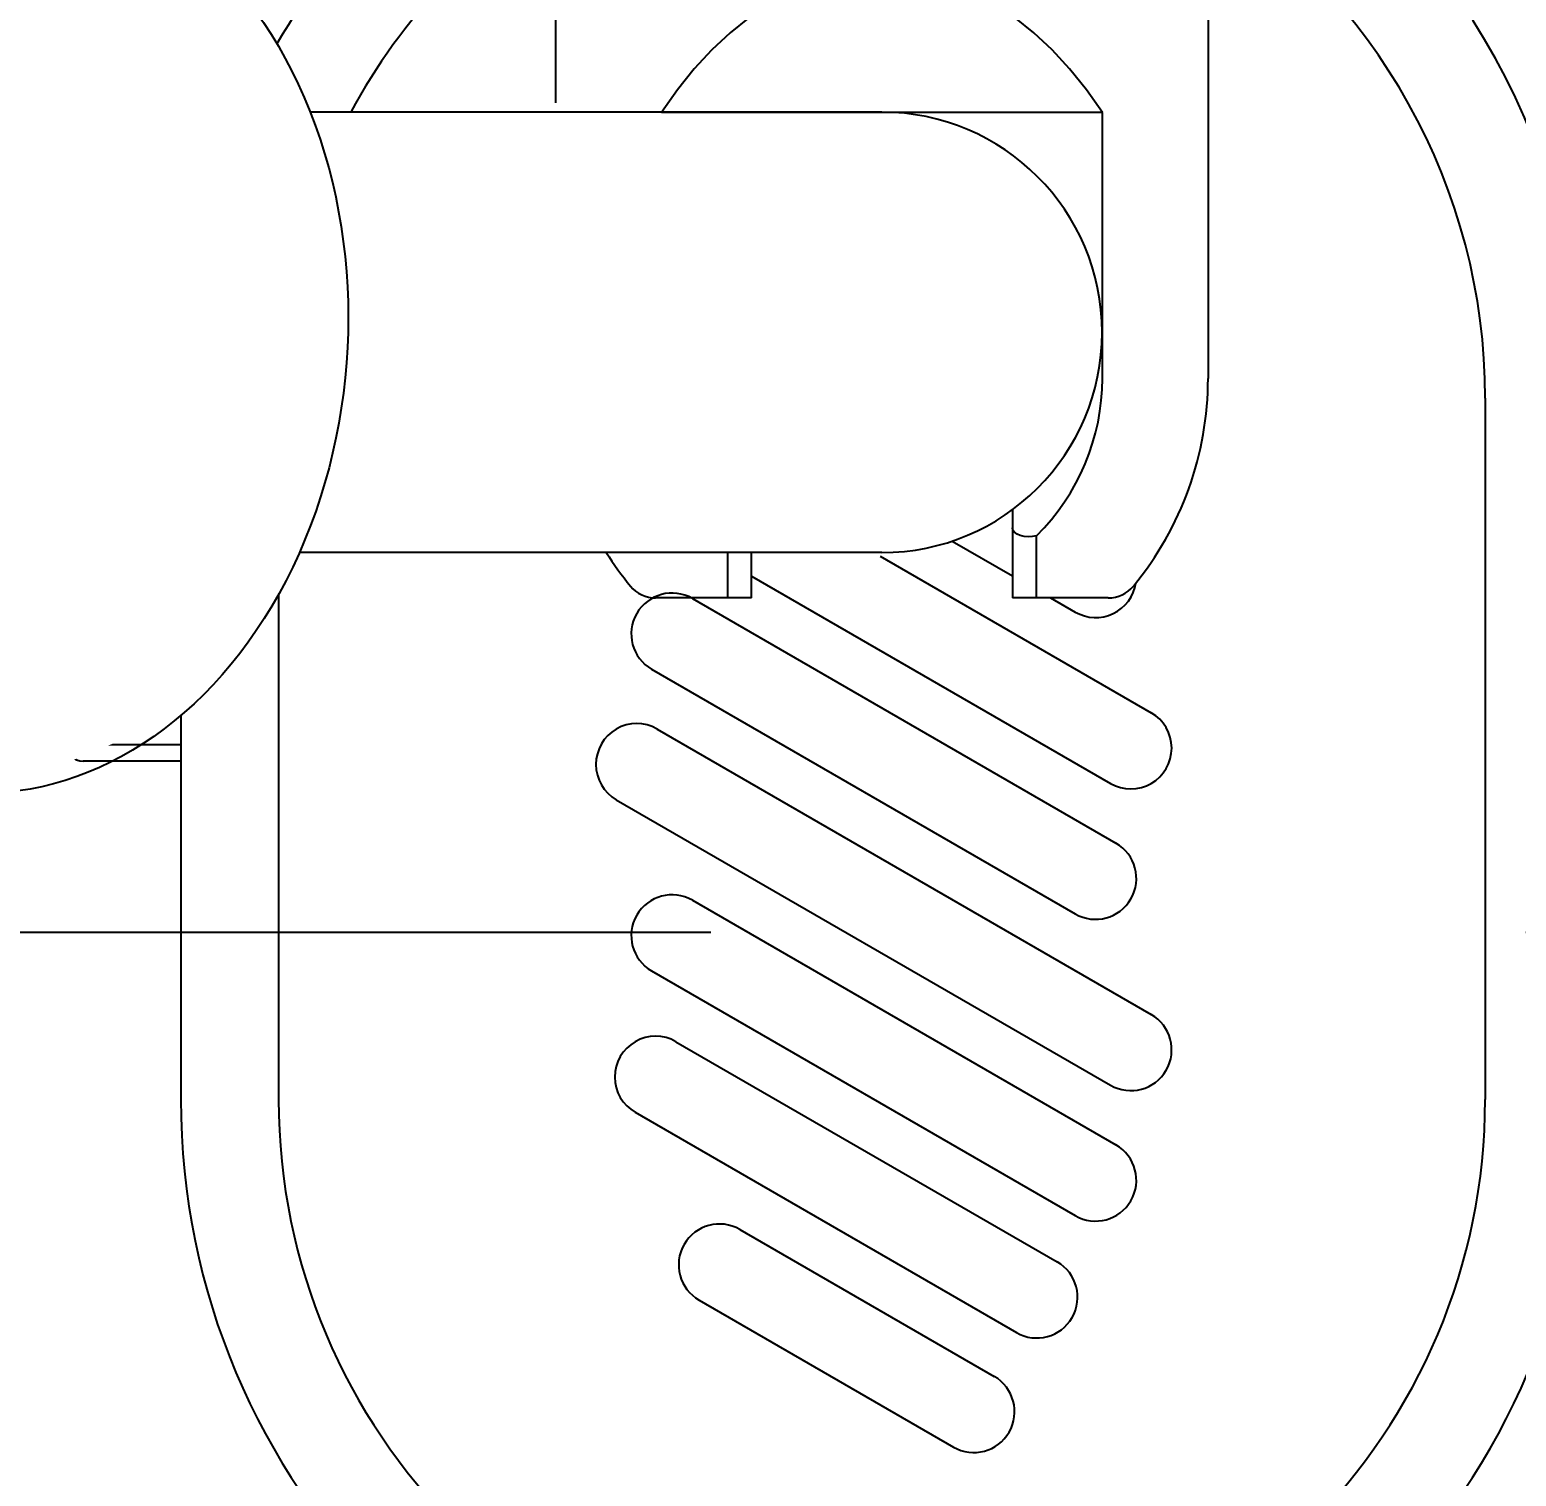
# Model space of a CAD drawing. Header units: millimetres. Extents: x 0 to 1390178, y 0 to 110113.
# Drawn here: x 705690.3 to 705781.5, y 41117.3 to 41206 of the extents above; entities that cross this region are included whole.
import ezdxf
from ezdxf.enums import TextEntityAlignment as Align
from ezdxf.xclip import XClip

# ---------------------------------------------------------------- set-up
doc = ezdxf.new("R2018")
doc.units = ezdxf.units.MM
doc.header["$LTSCALE"] = 100
doc.header["$XCLIPFRAME"] = 0
doc.linetypes.add('X - 단위세대 확장형$0$CENTER', pattern=[65, 60, -2, 1, -2])
doc.linetypes.add('X - 단위세대 확장형$0$HID', pattern=[1.5, 1, -0.5])
for name, color, linetype in [('SYM', 7, 'Continuous'), ('X - SHEET$0$AA-BORD-TEXT', 3, 'Continuous'), ('X - 단위세대 확장형$0$0 TILE LINE & HATCH', 8, 'Continuous'), ('X - 단위세대 확장형$0$CENTER', 2, 'X - 단위세대 확장형$0$CENTER'), ('X - 단위세대 확장형$0$DIM', 7, 'Continuous'), ('X - 단위세대 확장형$0$결로방지단열재', 7, 'X - 단위세대 확장형$0$HID'), ('X - 단위세대 확장형$0$수전', 6, 'Continuous'), ('X - 단위세대 확장형$0$위생기구', 6, 'Continuous')]:
    doc.layers.add(name, color=color, linetype=linetype)
doc.styles.get("Standard").update_dxf_attribs({"font": 'Dotum.ttf'})
doc.styles.add('X - SHEET$0$HAUD01', font='Dotum.ttf')

# ---------------------------------------------------------------- blocks, each defined once
blk = doc.blocks.new('X - SHEET$0$HAUDsheetV')
at = {"layer": 'X - SHEET$0$AA-BORD-TEXT', "color": 3, "style": 'X - SHEET$0$HAUD01'}
for tag, p in [('PJCode', (786, 567.9351)), ('작성자', (786.11165, 194.82441)), ('검토자', (786.11165, 181.82441)), ('최종검토자', (786.11165, 168.82441)), ('승인자', (786.11165, 155.82441)), ('일자', (786.83166, 144.01761)), ('개정번호', (811.99999, 65.92))]:
    blk.add_attdef(tag, text='', height=3, dxfattribs=at).set_placement(p, align=Align.MIDDLE_CENTER)
at = {"layer": 'X - SHEET$0$AA-BORD-TEXT', "color": 3, "lineweight": 30, "flags": 104}
blk.add_attdef('PJTitle', text='', height=4, dxfattribs=at).set_placement((787.2483, 536.62153), align=Align.MIDDLE_CENTER)
blk = doc.blocks.new('X - SHEET')
ref = blk.add_blockref('X - SHEET$0$HAUDsheetV', (-100, 0), dxfattribs=dict(xscale=100, yscale=100, zscale=100))
lines = blk.add_mtext('중랑구 상봉동 116-49번지 일원 2030 청년주택 \\P신축공사', dxfattribs={"layer": 'X - SHEET$0$AA-BORD-TEXT', "color": 3, "insert": (78624.83, 53662.153), "char_height": 5056.51661, "attachment_point": 1})
ref.add_attrib('PJTitle', '', (78624.83, 53662.153), dxfattribs={"flags": 104}).embed_mtext(lines)
blk = doc.blocks.new('X - 단위세대 확장형$0$A$C82f215e7')
blk.add_wipeout([(65.001, 155.786), (25.001, 155.786), (25.001, 153.786), (26.313, 126.287), (12.262, 126.286), (4.06, 123.045), (0.288, 115.073), (0, 106.286), (0.288, 97.5), (4.06, 89.527), (12.262, 86.286), (61.447, 86.287), (62.504, 85.345), (63.35, 84.21), (69.988, 75.737), (78.523, 69.179), (67.989, 53.473), (67.989, 50.032), (67.972, 16.204), (96.222, 0), (124.472, 16.204), (124.472, 51.752), (119.714, 63.286), (149.968, 63.286), (186.25, 106.286), (143.25, 149.286), (100.25, 149.286), (79.436, 143.913), (63.824, 129.136)]).dxf.layer = 'X - 단위세대 확장형$0$0 TILE LINE & HATCH'
at = {"layer": 'X - 단위세대 확장형$0$수전', "color": 6}
for p, q in [((100.25, 143.286), (143.25, 143.286)), ((69.242, 126.287), (99.042, 126.287)), ((99.042, 119.808), (82.732, 119.808)), ((82.732, 119.808), (82.732, 92.766)), ((112.5, 120.169), (112.5, 114.287)), ((112.5, 115.761), (108.689, 115.761)), ((107.097, 114.287), (108.207, 114.287)), ((108.207, 114.287), (112.5, 114.287)), ((82.722, 106.287), (82.722, 71.23)), ((109.722, 106.287), (109.722, 70.561)), ((112.5, 98.287), (109.722, 98.287)), ((112.5, 98.287), (112.5, 92.405)), ((109.722, 96.813), (112.5, 96.813)), ((82.144, 86.287), (69.242, 86.287)), ((112.278, 69.286), (143.25, 69.286)), ((119.714, 63.286), (143.25, 63.286))]:
    blk.add_line(p, q, dxfattribs=at)
at = {"layer": 'X - 단위세대 확장형$0$수전', "color": 8}
for p, q in [((109.94, 106.177), (119.541, 122.807)), ((120.541, 92.496), (138.041, 122.807)), ((112.541, 94.661), (127.541, 120.642)), ((131.041, 94.661), (146.041, 120.642)), ((111.158, 98.287), (123.871, 120.307)), ((124.871, 89.996), (142.371, 120.307)), ((112.5, 116.633), (113.371, 118.142)), ((116.871, 92.161), (131.871, 118.142)), ((135.371, 92.161), (150.371, 118.142)), ((139.709, 93.653), (153.209, 117.036)), ((109.016, 110.598), (111.145, 114.287)), ((144.039, 91.153), (157.539, 114.536)), ((151.221, 97.57), (160.228, 113.172)), ((155.551, 95.07), (164.558, 110.672))]:
    blk.add_line(p, q, dxfattribs=at)
at = {"layer": 'X - 단위세대 확장형$0$수전', "color": 6, "flags": 128}
for points in [[(82.732, 119.808), (81.347, 118.829), (80.069, 117.798), (78.903, 116.719), (77.854, 115.597), (76.927, 114.435), (76.124, 113.24), (75.451, 112.016), (74.908, 110.768), (74.499, 109.501), (74.226, 108.221), (74.089, 106.932), (74.089, 105.641), (74.226, 104.353), (74.499, 103.073), (74.908, 101.806), (75.451, 100.558), (76.124, 99.334), (76.927, 98.139), (77.854, 96.977), (78.903, 95.855), (80.069, 94.776), (81.347, 93.745), (82.732, 92.766)], [(108.689, 115.761), (108.74, 115.52), (108.754, 115.264), (108.733, 115.01), (108.677, 114.774), (108.59, 114.572), (108.477, 114.417), (108.347, 114.32), (108.207, 114.287)]]:
    blk.add_lwpolyline(points, dxfattribs=at)
at = {"layer": 'X - 단위세대 확장형$0$수전', "color": 6}
for centre, radius, start, end in [((100.25, 106.286), 43, 90, 147.90013), ((143.25, 106.286), 43, 270, 90), ((100.25, 106.286), 37, 90, 148.38328), ((143.25, 106.286), 37, 270, 90), ((99.042, 106.287), 20, 50.46369, 90), ((110.5, 120.169), 2, 0, 50.46369), ((96.222, 106.287), 13.5, 0, 180), ((99.042, 106.287), 13.521, 44.4791, 90), ((110.5, 92.405), 2, 309.53631, 0), ((99.042, 106.287), 20, 302.27786, 309.53631), ((100.272, 106.286), 37, 211.61672, 241.68555), ((100.25, 106.286), 43, 210.8907, 239.65071)]:
    blk.add_arc(centre, radius, start, end, dxfattribs=at)
at = {"layer": 'X - 단위세대 확장형$0$수전', "color": 8}
for centre, start, end in [((121.706, 121.557), 330, 150), ((140.206, 121.557), 330.00023, 150), ((111.206, 119.392), 330, 81.20399), ((129.706, 119.392), 330.0001, 150), ((148.206, 119.392), 330.0001, 149.99983), ((155.374, 115.786), 330, 149.99992), ((162.393, 111.922), 330.0001, 149.99983), ((153.386, 96.32), 150, 330), ((114.706, 93.411), 150, 330), ((133.206, 93.411), 150, 330), ((141.874, 92.403), 149.9998, 330), ((122.706, 91.246), 149.99984, 330.0001)]:
    blk.add_arc(centre, 2.5, start, end, dxfattribs=at)
at = {"layer": 'X - 단위세대 확장형$0$수전', "color": 6, "extrusion": (0, 0, -1)}
blk.add_ellipse((96.222, 51.752), major_axis=(28.234, -1.72), ratio=0.769717, start_param=3.062596, end_param=6.26845, dxfattribs=at)
blk = doc.blocks.new('X - 단위세대 확장형$0$KBY-030C(TOP)')
blk.add_wipeout([(1008.73, -1662.941), (1013.73, -1662.941), (1020.73, -1682.441), (1020.73, -1682.691), (1021.33, -1682.691), (1022.73, -1681.291), (1022.73, -1681.062), (1048.23, -1681.062), (1048.583, -1681.209), (1048.73, -1681.562), (1048.73, -1705.502), (1049.044, -1705.513), (1049.768, -1706.902), (1050.003, -1706.902), (1050.732, -1705.502), (1050.859, -1705.513), (1051.23, -1705.774), (1052.397, -1703.752), (1062.562, -1703.752), (1063.73, -1705.774), (1063.73, -1709.252), (1064.083, -1709.398), (1064.23, -1709.752), (1064.23, -1702.002), (1064.523, -1701.294), (1065.23, -1701.002), (1107.23, -1701.002), (1107.937, -1701.294), (1108.23, -1702.002), (1108.23, -1759.719), (1113.559, -1760.414), (1122.297, -1760.969), (1124.588, -1761.002), (1194.559, -1761.002), (1198.534, -1762.233), (1201.113, -1765.485), (1203.545, -1778.502), (1201.118, -1791.507), (1198.534, -1794.77), (1194.559, -1796.002), (1124.588, -1796.002), (1114.395, -1796.506), (1108.218, -1797.285), (1108.23, -1855.002), (1107.937, -1855.709), (1107.23, -1856.002), (1065.23, -1856.002), (1064.523, -1855.709), (1064.23, -1855.002), (1064.23, -1847.252), (1064.083, -1847.605), (1063.73, -1847.752), (1063.73, -1851.23), (1062.562, -1853.252), (1052.397, -1853.252), (1051.23, -1851.23), (1051.23, -1850.196), (1051.181, -1850.102), (1050.951, -1850.104), (1050.212, -1851.5), (1048.73, -1851.502), (1048.73, -1871.485), (1048.23, -1871.985), (1022.73, -1871.985), (1022.73, -1871.756), (1021.33, -1870.356), (1020.73, -1870.356), (1020.73, -1870.606), (1013.73, -1890.106), (1008.73, -1890.106), (1008.73, -1830.106), (1013.73, -1830.106), (1020.73, -1849.606), (1020.73, -1850.275), (1020.957, -1849.858), (1021.33, -1849.856), (1022.73, -1848.456), (1022.73, -1848.228), (1024.698, -1847.831), (1027.612, -1846.664), (1030.291, -1844.944), (1032.36, -1842.778), (1032.772, -1841.955), (1035.124, -1834.469), (1037.859, -1825.901), (1037.859, -1825.631), (1038.211, -1825.655), (1048.73, -1825.655), (1048.73, -1825.502), (1049.309, -1825.502), (1050.055, -1826.922), (1050.297, -1826.922), (1051.009, -1825.502), (1051.252, -1825.736), (1052.397, -1823.752), (1062.562, -1823.752), (1063.73, -1825.774), (1063.73, -1829.252), (1064.083, -1829.398), (1064.23, -1829.752), (1064.23, -1727.252), (1064.083, -1727.605), (1063.73, -1727.752), (1063.73, -1731.23), (1062.562, -1733.252), (1052.397, -1733.252), (1051.23, -1731.23), (1051.23, -1730.727), (1050.897, -1730.088), (1050.668, -1730.102), (1049.951, -1731.49), (1048.73, -1731.502), (1048.73, -1731.389), (1038.147, -1731.349), (1038.061, -1731.4), (1037.809, -1730.891), (1032.869, -1712.266), (1030.88, -1709.005), (1027.809, -1706.573), (1022.73, -1704.82), (1022.73, -1704.591), (1021.33, -1703.191), (1020.73, -1703.191), (1020.73, -1703.441), (1013.73, -1722.941), (1008.73, -1722.941)]).dxf.layer = 'X - 단위세대 확장형$0$0 TILE LINE & HATCH'
at = {"layer": 'X - 단위세대 확장형$0$CENTER', "color": 1, "linetype": 'X - 단위세대 확장형$0$CENTER'}
for p, q in [((1041.499, -1692.941), (995.457, -1692.941)), ((1030.058, -1718.502), (1119.297, -1718.502))]:
    blk.add_line(p, q, dxfattribs=at)
at = {"layer": 'X - 단위세대 확장형$0$위생기구', "linetype": 'Continuous'}
for p, q in [((1020.73, -1682.441), (1013.73, -1662.941)), ((1022.73, -1704.82), (1022.73, -1681.062)), ((1022.73, -1681.062), (1048.23, -1681.062)), ((1048.23, -1681.062), (1048.23, -1706.154)), ((1021.33, -1682.691), (1022.73, -1681.291)), ((1048.73, -1681.562), (1048.73, -1705.688)), ((1020.73, -1703.441), (1020.73, -1682.441)), ((1021.33, -1682.691), (1020.73, -1682.691)), ((1021.33, -1703.191), (1021.33, -1682.691)), ((1022.769, -1682.552), (1048.23, -1682.552)), ((1037.373, -1707.813), (1032.868, -1691.818)), ((1037.856, -1707.441), (1033.352, -1691.441)), ((1021.279, -1698.066), (1020.73, -1697.527)), ((1065.23, -1701.002), (1107.23, -1701.002)), ((1064.23, -1702.002), (1064.23, -1855.002)), ((1064.23, -1702.002), (1108.23, -1702.002)), ((1065.109, -1702.002), (1065.109, -1760.128)), ((1100.697, -1702.002), (1100.697, -1751.906)), ((1108.23, -1702.002), (1108.23, -1759.719)), ((1020.73, -1703.441), (1013.73, -1722.941)), ((1021.33, -1703.191), (1020.73, -1703.191)), ((1021.33, -1703.191), (1022.73, -1704.591)), ((1051.23, -1705.774), (1052.397, -1703.752)), ((1052.397, -1703.839), (1052.397, -1703.752)), ((1052.397, -1703.752), (1062.562, -1703.752)), ((1052.397, -1703.839), (1062.562, -1703.839)), ((1062.562, -1703.752), (1062.562, -1703.839)), ((1063.73, -1705.774), (1062.562, -1703.752)), ((1048.73, -1705.502), (1049.032, -1705.502)), ((1049.032, -1705.502), (1049.044, -1705.513)), ((1049.768, -1706.902), (1049.044, -1705.513)), ((1050.72, -1705.513), (1049.998, -1706.899)), ((1050.72, -1705.513), (1050.732, -1705.502)), ((1050.732, -1705.502), (1050.846, -1705.502)), ((1050.732, -1705.502), (1050.739, -1705.506)), ((1050.743, -1705.511), (1050.782, -1705.694)), ((1050.859, -1705.513), (1050.846, -1705.502)), ((1051.582, -1706.902), (1050.859, -1705.513)), ((1063.73, -1705.774), (1063.73, -1731.23)), ((1048.23, -1706.154), (1048.73, -1706.154)), ((1048.73, -1725.002), (1048.73, -1706.154)), ((1028.8, -1707.202), (1028.803, -1707.205)), ((1048.73, -1707.441), (1037.856, -1707.441)), ((1050.003, -1706.902), (1049.761, -1706.902)), ((1049.775, -1706.915), (1049.768, -1706.902)), ((1049.775, -1706.915), (1049.779, -1706.924)), ((1052.397, -1712.559), (1052.397, -1709.781)), ((1062.562, -1709.781), (1052.397, -1709.781)), ((1062.562, -1709.781), (1062.562, -1712.559)), ((1032.868, -1712.263), (1032.869, -1712.266)), ((1032.868, -1712.263), (1036.303, -1725.228)), ((1052.397, -1712.559), (1062.562, -1712.559)), ((1051.186, -1718.503), (1051.23, -1720.478)), ((1051.23, -1731.23), (1051.23, -1718.502)), ((1052.397, -1727.222), (1052.397, -1724.444)), ((1062.562, -1724.444), (1052.397, -1724.444)), ((1062.562, -1724.444), (1062.562, -1727.222)), ((1036.303, -1725.228), (1037.6, -1730.122)), ((1048.73, -1725.002), (1048.73, -1731.502)), ((1052.397, -1727.222), (1062.562, -1727.222)), ((1037.373, -1729.265), (1037.605, -1730.14)), ((1037.605, -1730.141), (1037.673, -1730.396)), ((1037.613, -1730.172), (1037.656, -1730.333)), ((1037.673, -1730.396), (1037.742, -1730.653)), ((1049.951, -1731.49), (1050.673, -1730.104)), ((1050.668, -1730.102), (1050.91, -1730.102)), ((1050.874, -1730.009), (1050.897, -1730.088)), ((1050.897, -1730.088), (1051.23, -1730.727)), ((1037.742, -1730.653), (1037.778, -1730.786)), ((1051.23, -1731.23), (1052.397, -1733.252)), ((1063.73, -1731.23), (1062.562, -1733.252)), ((1048.73, -1731.389), (1038.34, -1731.389)), ((1048.73, -1731.502), (1049.939, -1731.502)), ((1049.939, -1731.502), (1049.951, -1731.49)), ((1052.397, -1733.252), (1052.397, -1733.164)), ((1062.562, -1733.164), (1052.397, -1733.164)), ((1062.562, -1733.164), (1062.562, -1733.252)), ((1052.397, -1733.252), (1062.562, -1733.252))]:
    blk.add_line(p, q, dxfattribs=at)
for points in [[(1022.73, -1704.82), (1024.21, -1705.084), (1025.751, -1705.557), (1027.17, -1706.19), (1028.449, -1706.955), (1028.8, -1707.202)], [(1028.803, -1707.204), (1029.079, -1707.41), (1029.614, -1707.831), (1030.135, -1708.278), (1030.639, -1708.753), (1031.12, -1709.257), (1031.571, -1709.793), (1031.983, -1710.362), (1032.346, -1710.967), (1032.648, -1711.608), (1032.869, -1712.266)], [(1037.778, -1730.786), (1037.794, -1730.841), (1037.809, -1730.891), (1037.822, -1730.935), (1037.835, -1730.975), (1037.848, -1731.013), (1037.864, -1731.053), (1037.885, -1731.1), (1037.924, -1731.166), (1038.005, -1731.259), (1038.147, -1731.349), (1038.343, -1731.389)]]:
    blk.add_lwpolyline(points, dxfattribs=at)
for centre, radius, start, end in [((1048.23, -1681.562), 0.5, 0, 90), ((1065.23, -1702.002), 1, 90, 180), ((1107.23, -1702.002), 1, 0, 90), ((1063.73, -1709.752), 0.5, 0, 90), ((1063.73, -1727.252), 0.5, 270, 0), ((1108.778, -1724.446), 71.204, 184.40059, 184.74786)]:
    blk.add_arc(centre, radius, start, end, dxfattribs=at)
blk.add_ellipse((1016.056, -1692.941), major_axis=(-3.161, 10.168), ratio=0.408882, start_param=-2.679152, end_param=-2.220817, dxfattribs=at)
for points, knots in [([(1020.73, -1682.881), (1020.752, -1683.034), (1020.786, -1683.429), (1020.812, -1683.823), (1020.825, -1684.064)], [0, 0, 0, 0, 0.390122, 1, 1, 1, 1]), ([(1022.73, -1682.367), (1022.73, -1682.382), (1022.735, -1682.445), (1022.751, -1682.507), (1022.769, -1682.552)], [0, 0, 0, 0, 0.240037, 1, 1, 1, 1]), ([(1032.868, -1691.818), (1032.623, -1690.888), (1031.85, -1689.537), (1030.44, -1687.997), (1029.11, -1686.851), (1027.858, -1685.964), (1026.775, -1685.283), (1025.918, -1684.782), (1025.038, -1684.295), (1024.159, -1683.82), (1023.449, -1683.42), (1022.964, -1683.068), (1022.778, -1682.853), (1022.73, -1682.738)], [0, 0, 0, 0, 0.206996, 0.323988, 0.449974, 0.58425, 0.654133, 0.725519, 0.797982, 0.870643, 0.94101, 0.973013, 1, 1, 1, 1]), ([(1022.829, -1682.775), (1022.82, -1682.757), (1022.785, -1682.688), (1022.768, -1682.609), (1022.769, -1682.552)], [0, 0, 0, 0, 0.262613, 1, 1, 1, 1]), ([(1033.352, -1691.441), (1033.097, -1690.536), (1032.302, -1689.227), (1030.864, -1687.757), (1029.5, -1686.665), (1028.216, -1685.826), (1027.102, -1685.183), (1026.218, -1684.709), (1025.307, -1684.25), (1024.537, -1683.875), (1023.929, -1683.569), (1023.495, -1683.335), (1023.113, -1683.093), (1022.894, -1682.891), (1022.829, -1682.775)], [0, 0, 0, 0, 0.201933, 0.317177, 0.442175, 0.57634, 0.646524, 0.71847, 0.79179, 0.865702, 0.902333, 0.938041, 0.97151, 1, 1, 1, 1]), ([(1048.73, -1682.989), (1048.73, -1682.932), (1048.702, -1682.813), (1048.55, -1682.618), (1048.355, -1682.552), (1048.23, -1682.552)], [0, 0, 0, 0, 0.236332, 0.482183, 1, 1, 1, 1]), ([(1020.825, -1684.064), (1020.875, -1684.943), (1020.953, -1687.018), (1021.058, -1690.423), (1021.162, -1694.211), (1021.238, -1696.804), (1021.279, -1698.066)], [0, 0, 0, 0, 0.188409, 0.444578, 0.729557, 1, 1, 1, 1]), ([(1032.177, -1704.295), (1032.177, -1702.273), (1032.351, -1698.107), (1032.692, -1693.955), (1032.868, -1691.818)], [0, 0, 0, 0, 0.485303, 1, 1, 1, 1]), ([(1032.868, -1691.818), (1032.892, -1691.717), (1033.026, -1691.526), (1033.241, -1691.448), (1033.352, -1691.441)], [0, 0, 0, 0, 0.483917, 1, 1, 1, 1]), ([(1065.23, -1701.002), (1065.2, -1701.002), (1065.169, -1701.142), (1065.136, -1701.317), (1065.114, -1701.643), (1065.109, -1701.874), (1065.109, -1702.002)], [0, 0, 0, 0, 0.087482, 0.303956, 0.623813, 1, 1, 1, 1]), ([(1100.199, -1701.002), (1100.352, -1701.002), (1100.568, -1701.261), (1100.671, -1701.628), (1100.697, -1701.873), (1100.697, -1702.002)], [0, 0, 0, 0, 0.386642, 0.675314, 1, 1, 1, 1]), ([(1052.397, -1709.781), (1052.176, -1709.307), (1051.813, -1708.341), (1051.608, -1706.81), (1051.813, -1705.279), (1052.176, -1704.313), (1052.397, -1703.839)], [0, 0, 0, 0, 0.254927, 0.5, 0.745073, 1, 1, 1, 1]), ([(1062.562, -1703.839), (1062.783, -1704.313), (1063.146, -1705.279), (1063.351, -1706.81), (1063.146, -1708.341), (1062.783, -1709.307), (1062.562, -1709.781)], [0, 0, 0, 0, 0.254927, 0.5, 0.745073, 1, 1, 1, 1]), ([(1032.868, -1712.263), (1032.762, -1711.832), (1032.569, -1710.805), (1032.248, -1708.152), (1032.177, -1705.921), (1032.177, -1704.295)], [0, 0, 0, 0, 0.166048, 0.391069, 1, 1, 1, 1]), ([(1048.73, -1705.688), (1048.73, -1705.722), (1048.702, -1705.799), (1048.572, -1705.992), (1048.388, -1706.154), (1048.23, -1706.154)], [0, 0, 0, 0, 0.140988, 0.333316, 1, 1, 1, 1]), ([(1049.044, -1705.513), (1049.062, -1705.548), (1049.077, -1705.669), (1049.107, -1705.901), (1049.131, -1706.255), (1049.159, -1706.722), (1049.186, -1707.3), (1049.226, -1708.274), (1049.273, -1709.719), (1049.327, -1711.685), (1049.382, -1713.907), (1049.437, -1716.3), (1049.492, -1718.775), (1049.546, -1721.241), (1049.601, -1723.604), (1049.648, -1725.468), (1049.686, -1726.843), (1049.714, -1727.762), (1049.742, -1728.596), (1049.769, -1729.334), (1049.797, -1729.971), (1049.824, -1730.501), (1049.851, -1730.918), (1049.875, -1731.194), (1049.895, -1731.354), (1049.909, -1731.433), (1049.919, -1731.475), (1049.932, -1731.502), (1049.939, -1731.502)], [0, 0, 0, 0, 0.004528, 0.013628, 0.027257, 0.045303, 0.067597, 0.093937, 0.157726, 0.234293, 0.320778, 0.41395, 0.510325, 0.606303, 0.698294, 0.782862, 0.821361, 0.856846, 0.888989, 0.917485, 0.942071, 0.962518, 0.978636, 0.990283, 0.994399, 0.997368, 0.999205, 1, 1, 1, 1]), ([(1050.739, -1705.506), (1050.74, -1705.506), (1050.741, -1705.508), (1050.742, -1705.51), (1050.743, -1705.511)], [0, 0, 0, 0, 0.466578, 1, 1, 1, 1]), ([(1050.782, -1705.694), (1050.807, -1705.889), (1050.842, -1706.405), (1050.869, -1706.922), (1050.883, -1707.243)], [0, 0, 0, 0, 0.379147, 1, 1, 1, 1]), ([(1050.997, -1707.243), (1050.987, -1707.01), (1050.967, -1706.602), (1050.938, -1706.129), (1050.913, -1705.839), (1050.897, -1705.689), (1050.88, -1705.585), (1050.868, -1705.531), (1050.859, -1705.513)], [0, 0, 0, 0, 0.40231, 0.70564, 0.818666, 0.905461, 0.965828, 1, 1, 1, 1]), ([(1028.803, -1707.204), (1029.302, -1707.569), (1030.233, -1708.316), (1031.765, -1709.884), (1032.61, -1711.291), (1032.868, -1712.263)], [0, 0, 0, 0, 0.281534, 0.541857, 1, 1, 1, 1]), ([(1037.373, -1707.813), (1037.398, -1707.713), (1037.533, -1707.524), (1037.746, -1707.448), (1037.856, -1707.441)], [0, 0, 0, 0, 0.484194, 1, 1, 1, 1]), ([(1038.343, -1731.389), (1038.347, -1731.389), (1038.35, -1731.368), (1038.351, -1731.341), (1038.35, -1731.283), (1038.346, -1731.209), (1038.339, -1731.112), (1038.326, -1730.94), (1038.305, -1730.674), (1038.276, -1730.293), (1038.244, -1729.834), (1038.211, -1729.298), (1038.18, -1728.69), (1038.153, -1728.013), (1038.121, -1726.987), (1038.101, -1725.572), (1038.107, -1723.743), (1038.142, -1721.774), (1038.199, -1719.72), (1038.287, -1716.973), (1038.376, -1713.741), (1038.332, -1710.724), (1038.123, -1708.683), (1037.959, -1707.822), (1037.856, -1707.441)], [0, 0, 0, 0, 0.000511, 0.00187, 0.004127, 0.007286, 0.011341, 0.016285, 0.028802, 0.044742, 0.063992, 0.086415, 0.111858, 0.14015, 0.1711, 0.240127, 0.317085, 0.399892, 0.486302, 0.573972, 0.743621, 0.890581, 0.950671, 1, 1, 1, 1]), ([(1049.779, -1706.924), (1049.794, -1706.963), (1049.812, -1707.083), (1049.84, -1707.31), (1049.865, -1707.643), (1049.893, -1708.075), (1049.92, -1708.604), (1049.959, -1709.487), (1050.006, -1710.789), (1050.06, -1712.551), (1050.114, -1714.534), (1050.169, -1716.663), (1050.223, -1718.86), (1050.278, -1721.043), (1050.332, -1723.133), (1050.386, -1725.052), (1050.433, -1726.511), (1050.472, -1727.54), (1050.499, -1728.192), (1050.527, -1728.753), (1050.554, -1729.22), (1050.58, -1729.587), (1050.604, -1729.831), (1050.624, -1729.972), (1050.638, -1730.041), (1050.648, -1730.079), (1050.661, -1730.102), (1050.668, -1730.102)], [0, 0, 0, 0, 0.005443, 0.015387, 0.029787, 0.048514, 0.071405, 0.098247, 0.162769, 0.239707, 0.326223, 0.419127, 0.514992, 0.610279, 0.701475, 0.785214, 0.858408, 0.89019, 0.91836, 0.942661, 0.962867, 0.978799, 0.990313, 0.994388, 0.997334, 0.999167, 1, 1, 1, 1]), ([(1050.003, -1706.902), (1050.009, -1706.902), (1050.022, -1706.923), (1050.033, -1706.96), (1050.046, -1707.026), (1050.066, -1707.161), (1050.089, -1707.395), (1050.115, -1707.747), (1050.142, -1708.196), (1050.168, -1708.735), (1050.195, -1709.361), (1050.233, -1710.353), (1050.279, -1711.761), (1050.332, -1713.617), (1050.385, -1715.646), (1050.439, -1717.777), (1050.492, -1719.932), (1050.546, -1722.038), (1050.599, -1724.018), (1050.652, -1725.802), (1050.704, -1727.329), (1050.757, -1728.543), (1050.801, -1729.338), (1050.842, -1729.787), (1050.861, -1729.946), (1050.874, -1730.009)], [0, 0, 0, 0, 0.000809, 0.002577, 0.005415, 0.009335, 0.020418, 0.035755, 0.055217, 0.078637, 0.105808, 0.136491, 0.207279, 0.2885, 0.377281, 0.470482, 0.564806, 0.656915, 0.74355, 0.821647, 0.888445, 0.941585, 0.979198, 0.991753, 1, 1, 1, 1]), ([(1050.883, -1707.243), (1050.914, -1707.932), (1050.968, -1709.518), (1051.071, -1713.271), (1051.137, -1716.336), (1051.186, -1718.503)], [0, 0, 0, 0, 0.183563, 0.422712, 1, 1, 1, 1]), ([(1051.702, -1731.299), (1051.682, -1731.134), (1051.65, -1730.708), (1051.608, -1729.932), (1051.566, -1728.89), (1051.504, -1727.046), (1051.432, -1724.304), (1051.348, -1720.676), (1051.264, -1716.846), (1051.18, -1713.17), (1051.097, -1709.987), (1051.034, -1708.067), (1050.997, -1707.243)], [0, 0, 0, 0, 0.020697, 0.053241, 0.096891, 0.15064, 0.283246, 0.438826, 0.603019, 0.760653, 0.897181, 1, 1, 1, 1]), ([(1037.784, -1729.91), (1037.673, -1728.463), (1037.552, -1724.875), (1037.686, -1720.157), (1037.838, -1715.831), (1037.886, -1712.729), (1037.801, -1710.382), (1037.601, -1708.794), (1037.459, -1708.117), (1037.373, -1707.813)], [0, 0, 0, 0, 0.196621, 0.486021, 0.639446, 0.783252, 0.906347, 0.957248, 1, 1, 1, 1]), ([(1051.675, -1718.502), (1051.675, -1717.502), (1051.806, -1715.502), (1052.171, -1713.533), (1052.397, -1712.559)], [0, 0, 0, 0, 0.499962, 1, 1, 1, 1]), ([(1062.562, -1712.559), (1062.789, -1713.533), (1063.153, -1715.502), (1063.284, -1717.502), (1063.284, -1718.502)], [0, 0, 0, 0, 0.500038, 1, 1, 1, 1]), ([(1052.397, -1724.444), (1052.171, -1723.471), (1051.806, -1721.501), (1051.675, -1719.501), (1051.675, -1718.502)], [0, 0, 0, 0, 0.500037, 1, 1, 1, 1]), ([(1063.284, -1718.502), (1063.284, -1719.501), (1063.153, -1721.501), (1062.789, -1723.471), (1062.562, -1724.444)], [0, 0, 0, 0, 0.499963, 1, 1, 1, 1]), ([(1051.23, -1720.478), (1051.246, -1721.201), (1051.278, -1722.606), (1051.327, -1724.633), (1051.375, -1726.479), (1051.424, -1728.09), (1051.466, -1729.263), (1051.501, -1730.049), (1051.525, -1730.513), (1051.549, -1730.888), (1051.572, -1731.173), (1051.597, -1731.362), (1051.612, -1731.461), (1051.627, -1731.49)], [0, 0, 0, 0, 0.196835, 0.38259, 0.551783, 0.699424, 0.821175, 0.87119, 0.91346, 0.947674, 0.973591, 0.991044, 1, 1, 1, 1]), ([(1052.397, -1733.164), (1052.176, -1732.69), (1051.813, -1731.724), (1051.608, -1730.193), (1051.813, -1728.662), (1052.176, -1727.696), (1052.397, -1727.222)], [0, 0, 0, 0, 0.254927, 0.5, 0.745073, 1, 1, 1, 1]), ([(1062.562, -1727.222), (1062.783, -1727.696), (1063.146, -1728.662), (1063.351, -1730.193), (1063.146, -1731.724), (1062.783, -1732.69), (1062.562, -1733.164)], [0, 0, 0, 0, 0.254927, 0.5, 0.745073, 1, 1, 1, 1]), ([(1037.656, -1730.333), (1037.7, -1730.501), (1037.735, -1730.641), (1037.871, -1731.099), (1037.857, -1730.795), (1037.841, -1730.616), (1037.826, -1730.436), (1037.818, -1730.34)], [0, 0, 0, 0, 0.380279, 0.512744, 0.634811, 0.787567, 1, 1, 1, 1])]:
    blk.add_open_spline(points, degree=3, knots=knots, dxfattribs=at)
at = {"layer": 'X - 단위세대 확장형$0$0 TILE LINE & HATCH', "rotation": 90}
blk.add_blockref('X - 단위세대 확장형$0$A$C82f215e7', (1164.516, -1823.502), dxfattribs=at)
blk = doc.blocks.new('X - 단위세대 확장형$0$KBY-030C평+슬라이드바')
at = {"layer": 'X - 단위세대 확장형$0$DIM'}
blk.add_blockref('X - 단위세대 확장형$0$KBY-030C(TOP)', (8273.858, 15973.237), dxfattribs=at)
blk = doc.blocks.new('X - 단위세대 확장형$0$A$C456C1CD8')
at = {"xscale": -1, "rotation": 180}
blk.add_blockref('X - 단위세대 확장형$0$KBY-030C평+슬라이드바', (-9282.588, 14562.735, 0), dxfattribs=at)
blk = doc.blocks.new('X - 단위세대 확장형$0$A$Cca1b3c21')
at = {"xscale": -1.000000000000001}
blk.add_blockref('X - 단위세대 확장형$0$A$C456C1CD8', (-180, -8192.522), dxfattribs=at)
blk = doc.blocks.new('X - 단위세대 확장형$0$20220222-결로')
at = {"layer": 'X - 단위세대 확장형$0$결로방지단열재'}
blk.add_line((-24500, 17700), (-17360, 17700), dxfattribs=at)
blk = doc.blocks.new('X - 단위세대 확장형', base_point=(-475.364, -286.728))
blk.add_blockref('X - 단위세대 확장형$0$A$Cca1b3c21', (53221.982, 64955.632))
blk.add_blockref('X - 단위세대 확장형$0$20220222-결로', (70481.982, 39343.11))

msp = doc.modelspace()

# ---------------------------------------------------------------- block references
at = {"layer": 'SYM'}
ref = msp.add_blockref('X - 단위세대 확장형', (652274.72, -16179.143), dxfattribs=at)
XClip(ref).set_block_clipping_path([(27286.2339647645, 22495.2025850526), (88213.6007378809, 68689.6277392105)])

# ---------------------------------------------------------------- next in the draw order: block references
for p in [(504000, 0), (588000, 0)]:
    msp.add_blockref('X - SHEET', p)

doc.saveas('drawing.dxf')
